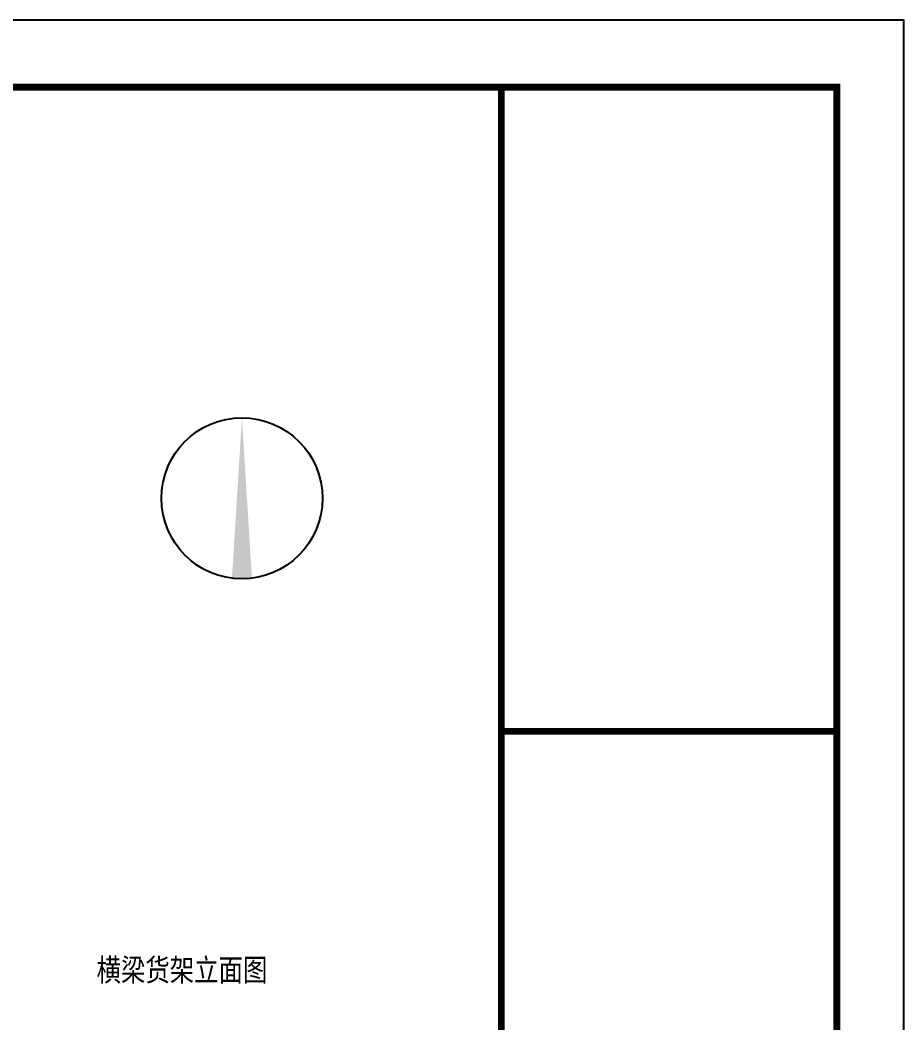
# Model space of a CAD drawing. Header units: millimetres. Extents: x 2509 to 128734, y 2492 to 91667.
# Drawn here: x 108901 to 128659, y 69207 to 91630 of the extents above; entities that cross this region are included whole.
import ezdxf
from ezdxf.enums import TextEntityAlignment as Align

# ---------------------------------------------------------------- set-up
doc = ezdxf.new("R2010")
doc.units = ezdxf.units.MM
doc.linetypes.add('CENTER', pattern=[50.8, 31.75, -6.35, 6.35, -6.35])
for name, color, linetype in [('6文字层', 3, 'Continuous'), ('AXIS_TEXT', 7, 'Continuous'), ('PUB_DIM', 3, 'Continuous')]:
    doc.layers.add(name, color=color, linetype=linetype)
doc.styles.add('COMPLEX', font='COMPLEX')
doc.styles.add('宋体', font='', dxfattribs={"width": 0.8, "height": 4})
doc.styles.get('宋体').set_extended_font_data('SimSun')

# ---------------------------------------------------------------- blocks, each defined once
blk = doc.blocks.new('_north')
blk.add_circle((0, 0), 1200)
blk.add_solid([(-1191, 149), (-1191, -149), (1200, 0)])
blk = doc.blocks.new('12号建筑底图')
at = {"layer": 'PUB_DIM', "xscale": 1.5, "yscale": 1.5, "zscale": 1.5, "rotation": 90}
blk.add_blockref('_north', (123090, -251524.9), dxfattribs=at)
at = {"layer": 'AXIS_TEXT', "style": 'COMPLEX', "width": 0.736842}
blk.add_attdef('N', text='', height=900, dxfattribs=at).set_placement((122812.3, -249273.3), (123412.3, -249273.3), align=Align.FIT)

msp = doc.modelspace()

# ---------------------------------------------------------------- linework, layer by layer
msp.add_lwpolyline([(2509.29, 2529.917), (128659.29, 2529.917), (128659.29, 91629.917), (2509.29, 91629.917)], close=True)
at = {"color": 0, "const_width": 150}
msp.add_lwpolyline([(6259.29, 4029.917), (127159.29, 4029.917), (127159.29, 90129.917), (6259.29, 90129.917)], close=True, dxfattribs=at)
for points in [[(119659.29, 90129.917), (119659.29, 4029.917)], [(127159.29, 75729.917), (119659.29, 75729.917)]]:
    msp.add_lwpolyline(points, dxfattribs=at)

# ---------------------------------------------------------------- block references
at = {"linetype": 'CENTER'}
msp.add_blockref('12号建筑底图', (-9229.066, 332462.656), dxfattribs=at)

# ---------------------------------------------------------------- texts
at = {"layer": '6文字层', "linetype": 'CENTER', "style": '宋体', "width": 0.8}
msp.add_text('横梁货架立面图', height=500, dxfattribs=at).set_placement((110610.934, 70142.656))

doc.saveas('drawing.dxf')
